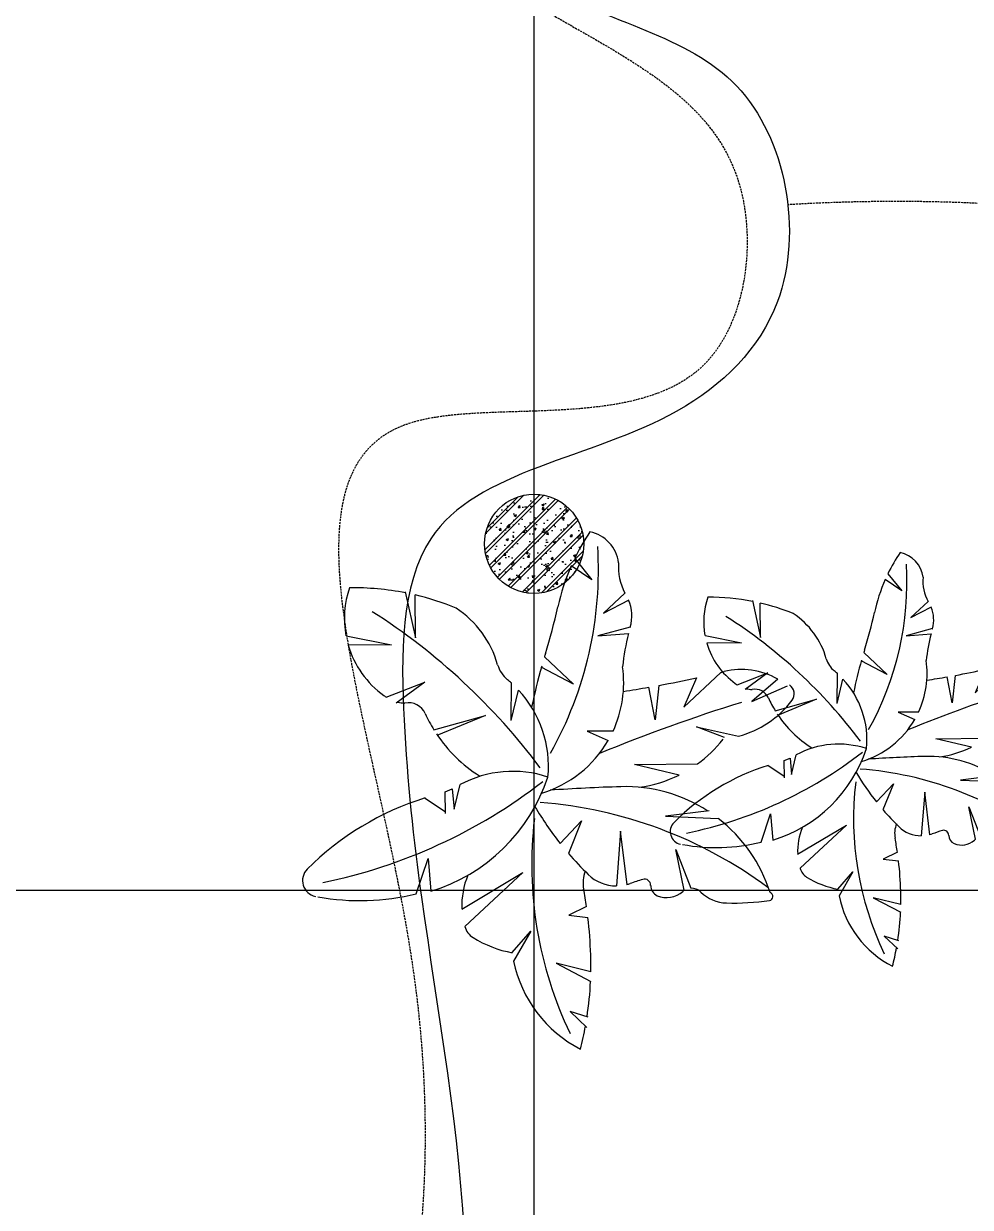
# Model space of a CAD drawing. Header units: millimetres. Extents: x -1030105 to 906887, y -616134 to 1220667.
# Drawn here: x -79476 to -73752, y 540477 to 547635 of the extents above; entities that cross this region are included whole.
import ezdxf
from ezdxf.enums import TextEntityAlignment as Align

# ---------------------------------------------------------------- set-up
doc = ezdxf.new("R2010")
doc.units = ezdxf.units.MM
doc.header["$MEASUREMENT"] = 0
doc.linetypes.add('CENTER', pattern=[2, 1.25, -0.25, 0.25, -0.25])
doc.linetypes.add('DASH', pattern=[0.35, 0.25, -0.1])
for name, color, linetype in [('A-Column', 4, 'Continuous'), ('A-Furniture', 143, 'Continuous'), ('A-Tree', 98, 'Continuous')]:
    doc.layers.add(name, color=color, linetype=linetype)
doc.styles.add('Arial_Bold', font='arialbd.ttf')

# ---------------------------------------------------------------- blocks, each defined once
blk = doc.blocks.new('FUR')
at = {"layer": 'A-Furniture'}
blk.add_spline([(-33916, 30608), (-33944.5, 30609.5), (-37418.5, 29102), (-37726.5, 27054), (-37216.5, 25233), (-37626.5, 21209), (-38739.5, 18856.5), (-41860, 14803.1), (-43043.2, 12422.3), (-43017.5, 9941.5), (-40833.5, 8087), (-38107, 9497.5), (-38274.5, 11476.5), (-38397.8, 13212.3), (-37305, 13750.5), (-34500, 13496.5), (-32540.5, 14865.5), (-32374, 19056), (-32479, 20125.5), (-32318, 21223.5), (-30829.5, 21995.5), (-30222, 22657.5), (-30469, 23962.5), (-31626.5, 24580.5), (-32324.5, 25527.5), (-32040.5, 28029), (-32099.5, 29098.5), (-33295, 30496), (-33916, 30608)], degree=3, dxfattribs=at)
at = {"layer": 'A-Furniture', "color": 8, "linetype": 'DASH', "ltscale": 50}
blk.add_spline([(-36646, 29577.5), (-37284.5, 28277.5), (-36676, 26342), (-36463, 23656.5), (-37614.5, 20053), (-40425.5, 16182), (-42274, 13633.5), (-42830.5, 10964), (-42047, 9112), (-39697.5, 8972), (-38258, 10282.5), (-39334, 12606), (-37866.5, 13929), (-35698, 13970.5), (-34500.5, 13942.5), (-32416, 18555.5), (-32464, 21915.5), (-30663, 22279), (-30458.5, 23387), (-31963.5, 24634), (-33009, 26390), (-32199.5, 28680), (-33338.5, 30308), (-34838.5, 30477), (-36023, 30096.5), (-36646, 29577.5)], degree=3, dxfattribs=at)
blk.add_open_spline([(-26537, 22825.7), (-27640.9, 23166.5), (-28862, 23321.6), (-30158.7, 23243.5)], degree=3, dxfattribs=at)
blk.add_open_spline([(-56447, -6097), (-55194.8, -4879.4), (-50278.9, -2284.6), (-42421.5, -5454.8), (-32732.5, -11254), (-23302, -9202), (-18024, -504.5), (-16595.5, 8921.5), (-19600.3, 15918.3), (-21321.2, 18705.6), (-21789.7, 19345)], degree=3, knots=[32574.726206, 32574.726206, 32574.726206, 32574.726206, 37697.741245, 48060.131859, 55585.251958, 69452.989742, 76151.422264, 84447.837047, 94470.773244, 98031.734889, 98031.734889, 98031.734889, 98031.734889], dxfattribs=at)
blk = doc.blocks.new('CAYMB 10')
at = {"layer": 'A-Tree', "color": 8}
for p, q in [((238.7, 579.6), (176.3, 621.9)), ((186.6, 644.1), (238.7, 579.6)), ((-325.5, 543.4), (-294.9, 403.6)), ((338.6, 539.2), (273.5, 478.9)), ((-294.9, 403.6), (-296.1, 533.4)), ((273.5, 478.9), (351.7, 519)), ((354.7, 436.5), (256.1, 409.4)), ((-504.6, 410.3), (-367.2, 382.5)), ((256.1, 409.4), (349.4, 417)), ((-367.2, 382.5), (-497.7, 381.3)), ((95, 345.9), (183.1, 263.6)), ((183.1, 263.6), (84.9, 315.1)), ((516.8, 194.1), (628.9, 299.2)), ((-382.9, 224.2), (-266.7, 269.8)), ((-266.7, 269.8), (-353.1, 206.6)), ((-5.7, 153.5), (-4.6, 268.6)), ((429.9, 155.9), (410.6, 254.6)), ((441.2, 260), (429.9, 155.9)), ((555.3, 282.8), (516.8, 194.1)), ((800.4, 279), (721.9, 211.5)), ((721.9, 211.5), (830.2, 258.8)), ((-5.7, 153.5), (16.6, 245.9)), ((-239, 125.8), (-83.3, 169.4)), ((-83.3, 169.4), (-230.2, 108.2)), ((224.8, 121.2), (287.9, 92.9)), ((302.6, 121.2), (224.8, 121.2)), ((639.2, 102.2), (555.1, 135.1)), ((555.1, 135.1), (681.5, 106.4)), ((367.3, 20.5), (557.8, 22.5)), ((502.4, -11.1), (367.3, 20.5)), ((-205, -61.7), (-183.3, -52.4)), ((-204.2, -127.3), (-205, -61.7)), ((-183.3, -52.4), (-178.1, -114.3)), ((-178.1, -114.3), (-159.6, -40.1)), ((-205, -122.5), (-266.9, -81.3)), ((592.8, -119.4), (461.2, -135.8)), ((461.2, -135.8), (620.7, -142.2)), ((143, -218.2), (207.4, -149.7)), ((207.4, -149.7), (167.9, -248.4)), ((325.6, -181), (312.7, -346.4)), ((344.8, -342.6), (325.6, -181)), ((492.5, -236.6), (537.8, -353.3)), ((517.8, -359.7), (492.5, -236.6)), ((-292.7, -369.9), (-256.6, -263.8)), ((-256.6, -263.8), (-248.3, -362.7)), ((-154.8, -416.3), (30.1, -306)), ((30.1, -306), (-145.5, -469.2)), ((222.4, -408.9), (169.2, -434.5)), ((169.2, -434.5), (226.7, -441.5)), ((-3.3, -548.2), (54.5, -483.1)), ((54.5, -483.1), (2.1, -573.5)), ((131, -580.4), (235.1, -635.3)), ((235.6, -606.5), (131, -580.4)), ((172.7, -726.3), (223.4, -774.3)), ((227.3, -743.4), (172.7, -726.3))]:
    blk.add_line(p, q, dxfattribs=at)
for centre, radius, start, end in [((779.5, 355.9), 659.3, 146.019, 154.0763), ((209.9, 616.2), 110.6, 7.5431, 78.0474), ((-871.5, 608.6), 1129.9, 330.6725, 3.641), ((779.5, 355.9), 659.3, 156.2013, 167.6168), ((478.4, 616), 159.6, 174.7063, 208.789), ((-221.8, 462.5), 287.7, 161.2206, 190.4639), ((-484.5, -269.5), 824.7, 78.825, 90.6697), ((-484.5, -269.5), 824.7, 67.6949, 76.7945), ((236.8, 470.2), 122.7, 344.0084, 22.936), ((-1459.7, -1138.8), 1923.5, 36.7035, 57.4695), ((-338.8, 239.6), 304.1, 15.845, 56.6107), ((-1542.9, 865.8), 1718.4, 342.73, 347.6168), ((1039, 240.3), 711.9, 164.0084, 164.1101), ((1039, 240.3), 711.9, 165.6239, 173.8497), ((-221.8, 462.5), 287.7, 196.4071, 234.1871), ((42, 347.7), 91.7, 195.845, 230.5606), ((1704.2, -143.7), 1681.9, 162.73, 163.0792), ((1704.2, -143.7), 1681.9, 164.075, 168.4284), ((-12.7, 267.2), 347.4, 335.1428, 8.1671), ((-209.9, 3822.6), 3621.7, 283.398, 283.5483), ((690.6, 85.4), 222.6, 60.4468, 103.5483), ((-231.8, 14.9), 339.2, 47.9514, 50.5606), ((-209.9, 3822.6), 3621.7, 278.6352, 279.8665), ((-209.9, 3822.6), 3621.7, 280.3581, 282.1977), ((817.5, 234.5), 32.6, 323.1477, 55.438), ((-320.7, 322.1), 115.9, 233.2325, 237.5887), ((-231.8, 14.9), 339.2, 354.6008, 42.9255), ((608, 391.6), 294.5, 284.4707, 323.1477), ((-320.7, 322.1), 115.9, 255.929, 267.091), ((-315.6, 151.9), 55.6, 24.2055, 101.4054), ((2261, -4819.5), 5267.7, 107.3413, 112.3058), ((128.9, 351.7), 431.8, 204.2055, 211.5513), ((128.9, 351.7), 431.8, 213.4357, 237.8387), ((-12.7, 267.2), 347.4, 286.6838, 329.891), ((329.4, 337), 388.6, 305.9962, 321.846), ((0, -337.7), 337.7, 71.7274, 118.1939), ((-895.1, 1238.6), 1606.8, 281.5143, 307.8151), ((-406.6, 153.8), 540.2, 287.0409, 341.5638), ((329.4, 337), 388.6, 277.7731, 296.4251), ((483.4, -5395.6), 5351.5, 91.6804, 93.9771), ((339.9, -504.7), 458.5, 57.0713, 91.6804), ((-8.8, -908.2), 866.6, 107.2231, 135.0207), ((915.4, 394.4), 985.8, 210.5659, 218.4214), ((-19.7, -1417.4), 1327.2, 53.4555, 85.594), ((1238.6, -281.7), 1181.9, 173.2497, 205.5927), ((339.9, -504.7), 458.5, 17.5149, 52.2403), ((915.4, 394.4), 985.8, 220.6948, 225.7556), ((-587.2, -330.3), 48.9, 135.0207, 258.407), ((79.1, -404.8), 233.7, 157.0771, 182.7473), ((312.6, -337.5), 100.6, 159.0815, 190.5201), ((312.7, -224.3), 122.1, 225.7556, 269.9757), ((-1074.8, -595.2), 1310.5, 8.17, 10.5201), ((312.7, -224.3), 122.1, 285.2069, 289.7369), ((651.7, -1169.2), 881.7, 107.1013, 109.7369), ((397.9, -344.1), 18.4, 357.8128, 107.1013), ((448.5, -346), 32.2, 177.8128, 248.0461), ((539.9, -393.7), 40.5, 45.3238, 92.9093), ((-462.7, 308.1), 699, 259.5557, 284.077), ((464.4, -306.5), 74.9, 248.0461, 310.8614), ((539.9, -393.7), 40.5, 122.9882, 130.8614), ((648.6, -283.7), 114.2, 225.3238, 268.3174), ((667.7, 363.9), 762, 268.3174, 278.1257), ((773.7, -378.4), 12.2, 278.1257, 73.0687), ((-1074.8, -595.2), 1310.5, 1.7556, 6.7346), ((79.1, -404.8), 233.7, 195.99, 196.0589), ((-89.8, -453.4), 57.9, 196.0589, 237.7317), ((56.7, -221.3), 332.3, 237.7317, 259.8031), ((-768, -588.8), 1003.7, 358.99, 1.9297), ((379, -497.4), 384.5, 191.4146, 242.8877), ((-768, -588.8), 1003.7, 351.2018, 357.3602), ((-768, -588.8), 1003.7, 345.5239, 349.5865)]:
    blk.add_arc(centre, radius, start, end, dxfattribs=at)
blk = doc.blocks.new('CÂY')
at = {"layer": 'A-Tree', "color": 8, "ltscale": 10}
for p, xscale, yscale, zscale in [((12676, 34002.2), 2, 2, 2), ((14644.6, 34166.9), 1.6, 1.6, 1.6)]:
    blk.add_blockref('CAYMB 10', p, dxfattribs=dict(at, xscale=xscale, yscale=yscale, zscale=zscale))
blk = doc.blocks.new('BỐ TRÍ LAY OUT')
at = {"layer": 'A-Furniture', "color": 3}
for name, p in [('CÂY', (4286.8, 4469.3)), ('FUR', (48783.7, 18654.7))]:
    blk.add_blockref(name, p, dxfattribs=at)
blk = doc.blocks.new('*U1486')
at = {"color": 8, "linetype": 'CENTER', "ltscale": 500}
blk.add_line((-6392.643, 7811.818), (-6055.483, 7811.818), dxfattribs=at)
at = {"style": 'Arial_Bold'}
blk.add_attdef('TRUC', text='', height=2.5, dxfattribs=at).set_placement((-6401.948, 7811.818), align=Align.MIDDLE_CENTER)
blk = doc.blocks.new('*U1487')
at = {"color": 8, "linetype": 'CENTER', "ltscale": 500}
blk.add_line((-6401.948, 7821.122), (-6401.948, 8224.898), dxfattribs=at)
at = {"style": 'Arial_Bold'}
blk.add_attdef('TRUC', text='', height=2.5, dxfattribs=at).set_placement((-6401.948, 7811.818), align=Align.MIDDLE_CENTER)
blk = doc.blocks.new('TRỤC')
at = {"color": 0, "xscale": 199.9999999999901, "yscale": 199.9999999999901, "zscale": 199.9999999999901}
for name, p in [('*U1487', (1305589.6, -1575802.3)), ('*U1486', (1270336.3, -1524563.5))]:
    blk.add_blockref(name, p, dxfattribs=at)
blk = doc.blocks.new('KIẾN TRÚC')
h = blk.add_hatch(color=9)
h.dxf.hatch_style = 1
edge = h.paths.add_edge_path(flags=16)
edge.add_line((62282, 27412), (55232.8, 27412))
edge.add_arc((32545.5, 30716.7), 22926.7, 284.53695, 351.71258, ccw=False)
edge.add_line((38300.2, 8523.9), (13217.5, 8523.9))
edge.add_arc((23753.1, 24110.8), 18813.6, 227.76772, 235.9443, ccw=False)
edge.add_arc((7788.8, 12733.4), 4187, 236.05901, 322.43607, ccw=False)
edge.add_arc((13873.6, 18503.3), 12505.3, 190.83274, 227.66057, ccw=False)
edge.add_arc((25477.5, 20792.2), 24332.7, 180.68322, 190.99113, ccw=False)
edge.add_arc((3282.9, 20557.2), 2137.1, 101.08076, 181.4794, ccw=False)
edge.add_line((2872.2, 22654.5), (4986.1, 23013.1))
edge.add_arc((28039.7, 24288.4), 23088.9, 153.20143, 183.1663, ccw=False)
edge.add_arc((10232.3, 40544.6), 6483.1, 182.84011, 244.39627, ccw=False)
edge.add_arc((-6425, 39970.9), 10185.3, 1.42081, 26.70696)
edge.add_arc((10590.6, 49414.3), 9292.7, 144.71332, 211.57549, ccw=False)
edge.add_arc((-12326.2, 64090.2), 17935.6, 328.73754, 356.18995)
edge.add_arc((16735.3, 62308.6), 11181, 84.12439, 176.97619, ccw=False)
edge.add_arc((20709, 99752.5), 26473.2, 263.86537, 288.48696)
edge.add_arc((35667.4, 54479.7), 21207.1, 73.35107, 108.03024, ccw=False)
edge.add_arc((44765.5, 84516.2), 10177.4, 252.72587, 285.71301)
edge.add_arc((49659, 68416), 6655.6, 49.49954, 108.73112, ccw=False)
edge.add_arc((48035, 66009.8), 9545.5, -2.32883, 51.46764, ccw=False)
edge.add_line((57572.7, 65622), (49483.5, 65623.9))
edge.add_line((49483.5, 65623.9), (62282, 65623.9))
edge.add_line((62282, 65623.9), (62282, 27412))
h.paths.add_polyline_path([(0, 77895.5), (64428.5, 77895.5), (64428.5, -0.6), (-1.8, 0.6)])
at = {"color": 3}
blk.add_blockref('TRỤC', (5188.8, 8718.3), dxfattribs=at)
blk = doc.blocks.new('cot tang tren')
h = blk.add_hatch()
h.set_pattern_fill('1BT-01', color=8, scale=20, pattern_type=2)
h.set_pattern_definition([(50, (0, 0), (143.45204, -12.55043), [15, -165]), (355, (0, 0), (-27.75027, 150.43843), [12, -132]), (100.4514, (11.95, -1.05), (115.70188, 137.8879), [12.74804, -140.22842]), (46.1842, (0, 40), (213.4482, -33.1038), [22.5, -247.5]), (96.6356, (17.79, 37.24), (186.93254, 194.82357), [19.12206, -210.3426]), (351.1842, (0, 40), (186.9324, 194.8237), [18, -198]), (21, (20, 30), (119.38141, -80.52378), [15, -165]), (326, (20, 30), (48.66307, 145.03), [12, -132]), (71.4514, (29.95, 23.29), (168.04453, 64.5061), [12.74804, -140.22842]), (37.5, (0, 0), (2.43197, 66.57877), [0, -130.4, 0, -134, 0, -132.5]), (7.5, (0, 0), (52.613907, 78.88234), [0, -76.4, 0, -127.4, 0, -50.5]), (327.5, (-44.6, 0), (106.764487, -4.510974), [0, -50, 0, -156, 0, -207]), (317.5, (-64.6, 0), (116.63723, 20.021), [0, -65, 0, -103.6, 0, -147]), (45, (0, 0), (-60.104076, 60.104076), []), (45, (0, 24.5), (-60.104076, 60.104076), [])])
edge = h.paths.add_edge_path()
edge.add_arc((35785.6, 96463.2), 300, 0, 360)
at = {"color": 0}
blk.add_circle((35785.6, 96463.2), 300, dxfattribs=at)

msp = doc.modelspace()

# ---------------------------------------------------------------- block references
at = {"color": 3}
for name, p in [('KIẾN TRÚC', (-106778.5, 495876.5)), ('BỐ TRÍ LAY OUT', (-93480.293, 504642.113))]:
    msp.add_blockref(name, p, dxfattribs=at)
at = {"layer": 'A-Column'}
msp.add_blockref('cot tang tren', (-112175.389, 448026.849), dxfattribs=at)

doc.saveas('drawing.dxf')
